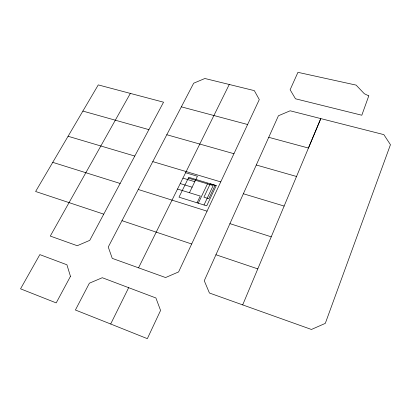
<?xml version="1.0" encoding="UTF-8"?>
<svg xmlns="http://www.w3.org/2000/svg" width="411" height="411" viewBox="0 0 411 411"><rect width="100%" height="100%" fill="white"/><g stroke="black" fill="none" stroke-linecap="round" stroke-linejoin="round"><path stroke-width="0.62" d="M242.69 304.9L320.796 118.599L383.848 134.628L390.45 144.687L325.296 323.375L311.435 329.463L209.43 293.012L204.262 280.734L278.427 115.758L290.151 110.795L320.796 118.599L308.45 148.047L268.732 137.315M247.612 124.518L178.595 271.933L165.571 277.548L112.249 258.365L108.252 247.021L193.679 83.202L204.889 78.496L254.317 90.626L259.295 99.585L247.612 124.518L181.359 106.839M204.015 204.986L213.165 185.597L188.356 178.122M198.277 203.193L207.468 183.881M197.059 202.813L200.275 196.068L177.531 189.05M189.44 192.723L197.429 176.257L185.602 172.723M110.687 324.002L147.344 338.664L160.573 310.439L155.903 297.975L102.288 277.718L89.367 283.205L75.408 310.007L110.687 324.002L128.669 287.685M138.548 267.833L229.261 84.476M103.742 214.152L89.752 240.363L77.242 245.721L50.281 236.073L130.349 93.41L163.552 102.195L103.742 214.152L35.613 191.5L98.27 84.902L130.349 93.41M82.873 111.078L148.895 129.635M166.804 134.731L233.941 153.719M256.289 164.996L296.531 176.489M134.782 156.062L68.087 136.267M152.794 161.615L220.753 181.893M243.363 193.756L284.14 206.06M182.936 178.127L194.783 181.708M180.244 183.568L192.122 187.195M120.14 183.465L52.747 162.345M138.26 189.486L207.052 211.167M229.924 223.651L271.245 236.823M121.98 220.676L191.675 244M215.945 254.753L257.789 268.886M368.78 95.861L361.814 115.229L295.468 98.784L290.12 89.747L297.944 72.336L356.121 85.113L364.346 93.744L368.78 95.861M216.243 185.577L206.733 205.834L179.011 197.172L188.757 177.311L216.243 185.577M215.092 185.31L208.793 198.698L203.918 197.193L210.242 183.856L215.092 185.31M70.466 276.356L56.199 302.907L20.55 288.825L39.841 254.609L66.921 264.782L70.466 276.356"/></g></svg>
